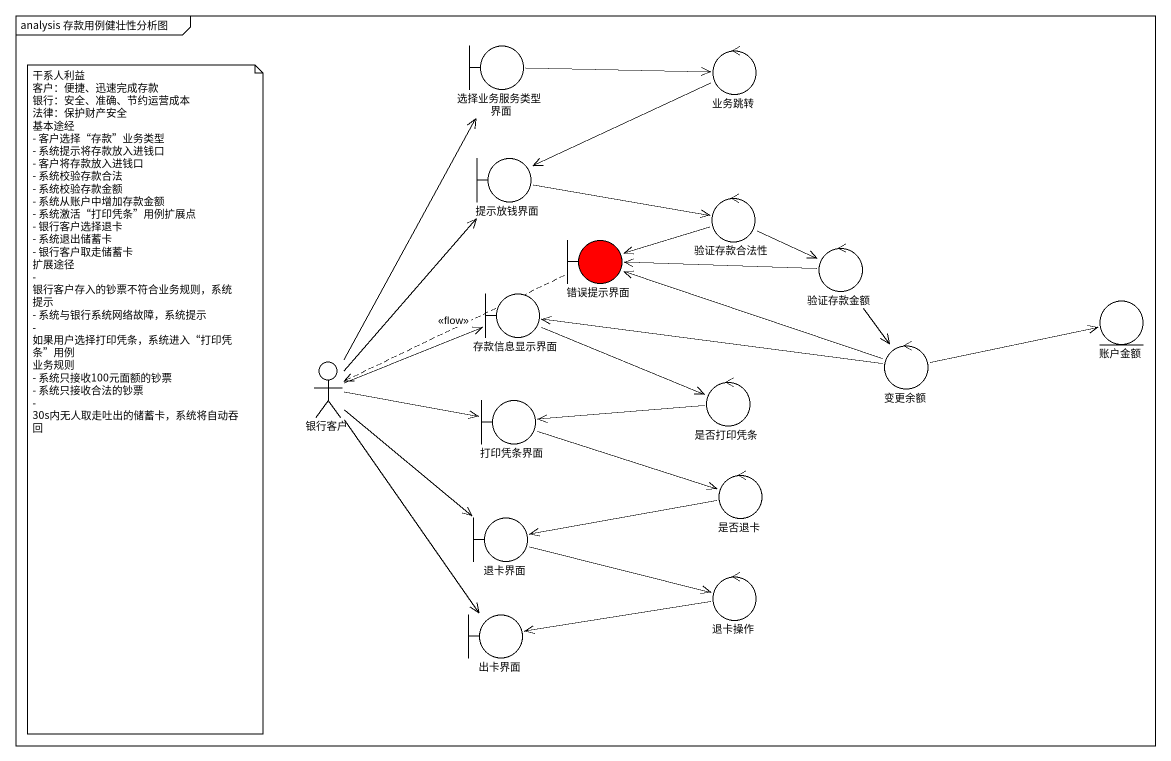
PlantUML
@startuml
mainframe analysis 存款用例健壮性分析图
boundary 选择业务服务类型界面
control 业务跳转
boundary 提示放钱界面
control 验证存款合法性
boundary 错误提示界面 #FF0000
control 验证存款金额
boundary 存款信息显示界面
entity 账户金额
control 变更余额
actor 银行客户
control 是否打印凭条
boundary 打印凭条界面
control 是否退卡
boundary 退卡界面
boundary 出卡界面
control 退卡操作
选择业务服务类型界面 -right-> 业务跳转
业务跳转 -left-> 提示放钱界面
提示放钱界面 -right-> 验证存款合法性
验证存款合法性 -left-> 错误提示界面
验证存款合法性 -right-> 验证存款金额
错误提示界面 .left.> 银行客户 : <<flow>>
验证存款金额 -left-> 错误提示界面
验证存款金额 --> 变更余额
存款信息显示界面 -right-> 是否打印凭条
变更余额 -left-> 错误提示界面
变更余额 -left-> 存款信息显示界面
变更余额 -right-> 账户金额
银行客户 -up-> 选择业务服务类型界面
银行客户 -up-> 提示放钱界面
银行客户 -right-> 存款信息显示界面
银行客户 -right-> 打印凭条界面
银行客户 --> 退卡界面
银行客户 --> 出卡界面
是否打印凭条 -left-> 打印凭条界面
打印凭条界面 -right-> 是否退卡
是否退卡 -left-> 退卡界面
退卡界面 -right-> 退卡操作
退卡操作 -left-> 出卡界面
note as N1
  干系人利益
  客户：便捷、迅速完成存款
  银行：安全、准确、节约运营成本
  法律：保护财产安全
  基本途经
  - 客户选择“存款”业务类型
  - 系统提示将存款放入进钱口
  - 客户将存款放入进钱口
  - 系统校验存款合法
  - 系统校验存款金额
  - 系统从账户中增加存款金额
  - 系统激活“打印凭条”用例扩展点
  - 银行客户选择退卡
  - 系统退出储蓄卡
  - 银行客户取走储蓄卡
  扩展途径
  - 银行客户存入的钞票不符合业务规则，系统提示
  - 系统与银行系统网络故障，系统提示
  - 如果用户选择打印凭条，系统进入“打印凭条”用例
  业务规则
  - 系统只接收100元面额的钞票
  - 系统只接收合法的钞票
  - 30s内无人取走吐出的储蓄卡，系统将自动吞回
end note
@enduml
